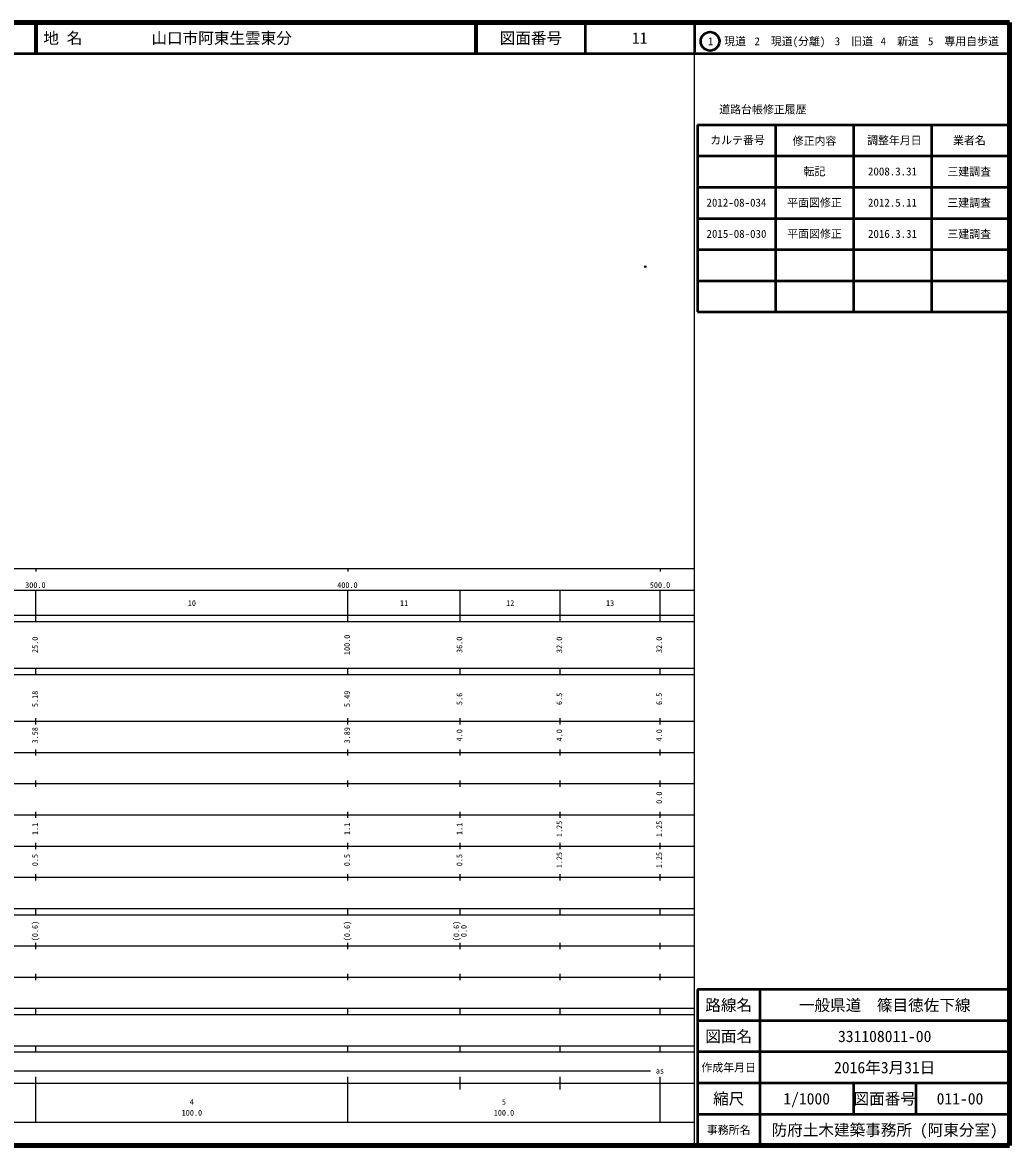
# Model space of a CAD drawing. Units: millimetres on the paper. Extents: x 40 to 680, y 20 to 380.
# Drawn here: x 363.7 to 680, y 20 to 380 of the extents above; entities that cross this region are included whole.
import ezdxf
from ezdxf.enums import TextEntityAlignment as Align

# ---------------------------------------------------------------- set-up
doc = ezdxf.new("R2010")
doc.units = ezdxf.units.MM
doc.header["$PDMODE"] = 32
doc.header["$PDSIZE"] = 0.5
doc.layers.add('M-OTRS', color=6, linetype='Continuous')
doc.layers.add('M-TTL-TXT', color=7, linetype='Continuous')
for name, color, linetype, lineweight in [('M-TTL', 2, 'Continuous', 140), ('M-TTL-BAND', 7, 'Continuous', 25), ('M-TTL-FRAM', 2, 'Continuous', 50), ('M-TTL-LINE', 7, 'Continuous', 50)]:
    doc.layers.add(name, color=color, linetype=linetype, lineweight=lineweight)
doc.styles.add('ＭＳ ゴシック', font='')
doc.styles.get('ＭＳ ゴシック').set_extended_font_data('MS Gothic')

msp = doc.modelspace()

# ---------------------------------------------------------------- linework, layer by layer
at = {"layer": 'M-OTRS'}
msp.add_point((563.29, 301.712), dxfattribs=at)
at = {"layer": 'M-TTL'}
for p, q in [((680, 380), (40, 380)), ((680, 20), (680, 380)), ((40, 20), (680, 20))]:
    msp.add_line(p, q, dxfattribs=at)
at = {"layer": 'M-TTL-BAND'}
for p, q in [((579, 20), (579, 370)), ((40, 205), (579, 205)), ((368, 205), (368, 204)), ((468, 205), (468, 204)), ((568, 205), (568, 204)), ((68, 198), (579, 198)), ((368, 188), (368, 198)), ((468, 188), (468, 198)), ((504, 188), (504, 198)), ((536, 188), (536, 198)), ((568, 188), (568, 198)), ((40, 190), (579, 190)), ((40, 188), (579, 188)), ((40, 173), (579, 173)), ((368, 171), (368, 173)), ((468, 171), (468, 173)), ((504, 171), (504, 173)), ((536, 171), (536, 173)), ((568, 171), (568, 173)), ((40, 171), (579, 171)), ((40, 156), (579, 156)), ((368, 155), (368, 157)), ((468, 155), (468, 157)), ((504, 155), (504, 157)), ((536, 155), (536, 157)), ((568, 155), (568, 157)), ((46, 146), (579, 146)), ((368, 145), (368, 147)), ((468, 145), (468, 147)), ((504, 145), (504, 147)), ((536, 145), (536, 147)), ((568, 145), (568, 147)), ((368, 135), (368, 137)), ((468, 135), (468, 137)), ((504, 135), (504, 137)), ((536, 135), (536, 137)), ((568, 135), (568, 137)), ((52, 136), (579, 136)), ((46, 126), (579, 126)), ((368, 125), (368, 127)), ((468, 125), (468, 127)), ((504, 125), (504, 127)), ((536, 125), (536, 127)), ((568, 125), (568, 127)), ((52, 116), (579, 116)), ((368, 115), (368, 117)), ((468, 115), (468, 117)), ((504, 115), (504, 117)), ((536, 115), (536, 117)), ((568, 115), (568, 117)), ((46, 106), (579, 106)), ((368, 105), (368, 107)), ((468, 105), (468, 107)), ((504, 105), (504, 107)), ((536, 105), (536, 107)), ((568, 105), (568, 107)), ((40, 96), (579, 96)), ((40, 94), (579, 94)), ((368, 94), (368, 96)), ((468, 94), (468, 96)), ((504, 94), (504, 96)), ((536, 94), (536, 96)), ((568, 94), (568, 96)), ((49, 84), (579, 84)), ((368, 83), (368, 85)), ((468, 83), (468, 85)), ((504, 83), (504, 85)), ((536, 83), (536, 85)), ((568, 83), (568, 85)), ((40, 74), (579, 74)), ((368, 73), (368, 75)), ((468, 73), (468, 75)), ((504, 73), (504, 75)), ((536, 73), (536, 75)), ((568, 73), (568, 75)), ((40, 64), (579, 64)), ((40, 62), (579, 62)), ((368, 62), (368, 64)), ((468, 62), (468, 64)), ((504, 62), (504, 64)), ((536, 62), (536, 64)), ((568, 62), (568, 64)), ((40, 52), (579, 52)), ((368, 50), (368, 52)), ((468, 50), (468, 52)), ((504, 50), (504, 52)), ((536, 50), (536, 52)), ((568, 50), (568, 52)), ((40, 50), (579, 50)), ((71, 44), (565, 44)), ((40, 40), (579, 40)), ((368, 27.5), (368, 42)), ((468, 27.5), (468, 42)), ((504, 38), (504, 42)), ((536, 38), (536, 42)), ((568, 27.5), (568, 42)), ((68, 27.5), (579, 27.5))]:
    msp.add_line(p, q, dxfattribs=at)
at = {"layer": 'M-TTL-FRAM'}
for p, q in [((580, 347.197), (580, 287.197)), ((580, 347.197), (680, 347.197)), ((580, 287.197), (680, 287.197)), ((680, 70), (580, 70)), ((580, 70), (580, 20))]:
    msp.add_line(p, q, dxfattribs=at)
at = {"layer": 'M-TTL-LINE'}
for p, q in [((367.75, 380), (367.75, 370)), ((368.25, 380), (368.25, 370)), ((508.747, 380), (508.747, 370)), ((509.247, 380), (509.247, 370)), ((543.997, 380), (543.997, 370)), ((579, 380), (579, 370)), ((40, 370), (680, 370)), ((605, 347.197), (605, 287.197)), ((630, 347.197), (630, 287.197)), ((655, 347.197), (655, 287.197)), ((580, 337.197), (680, 337.197)), ((580, 327.197), (680, 327.197)), ((580, 317.197), (680, 317.197)), ((580, 307.197), (680, 307.197)), ((580, 297.197), (680, 297.197)), ((600, 70), (600, 20)), ((680, 60), (580, 60)), ((680, 50), (580, 50)), ((680, 40), (580, 40)), ((630, 40), (630, 30)), ((650, 40), (650, 30)), ((680, 30), (580, 30))]:
    msp.add_line(p, q, dxfattribs=at)
msp.add_circle((584.031, 373.958), 3, dxfattribs=at)

# ---------------------------------------------------------------- texts
at = {"layer": 'M-TTL-BAND', "style": 'ＭＳ ゴシック'}
for s, p in [('300.0', (367.844, 198.195)), ('400.0', (467.844, 198.195)), ('500.0', (568, 198.195)), ('10', (418, 192.405)), ('11', (486, 192.405)), ('12', (520, 192.405)), ('13', (552, 192.405)), ('as', (568, 42.5)), ('4', (418, 32.523)), ('5', (518, 32.523)), ('100.0', (418, 29.033)), ('100.0', (518, 29.033))]:
    msp.add_text(s, height=1.833, dxfattribs=at).set_placement(p, align=Align.BOTTOM_CENTER)
for s, p in [('25.0', (369.193, 180.5)), ('100.0', (469.193, 180.5)), ('36.0', (505.193, 180.5)), ('32.0', (537.193, 180.5)), ('32.0', (569.193, 180.5)), ('5.18', (369.193, 163.174)), ('5.49', (469.193, 163.174)), ('5.6', (505.193, 163.174)), ('6.5', (537.193, 163.174)), ('6.5', (569.193, 163.174)), ('3.58', (369.193, 151.5)), ('3.89', (469.193, 151.5)), ('4.0', (505.193, 151.5)), ('4.0', (537.193, 151.5)), ('4.0', (569.193, 151.5)), ('0.0', (569.193, 131.5)), ('1.1', (369.193, 121.5)), ('1.1', (469.193, 121.5)), ('1.1', (505.193, 121.5)), ('1.25', (537.193, 121.5)), ('1.25', (569.193, 121.5)), ('0.5', (369.193, 111.5)), ('0.5', (469.193, 111.5)), ('0.5', (505.193, 111.5)), ('1.25', (537.193, 111.5)), ('1.25', (569.193, 111.5)), ('(0.6)', (369.193, 88.764)), ('(0.6)', (469.193, 88.764)), ('(0.6)', (504.193, 88.764)), ('0.0', (506.563, 88.764))]:
    msp.add_text(s, height=1.833, rotation=90, dxfattribs=at).set_placement(p, align=Align.BOTTOM_CENTER)
at = {"layer": 'M-TTL-TXT', "style": 'ＭＳ ゴシック'}
for s, p in [('地 名', (370.38, 375)), ('山口市阿東生雲東分', (405.024, 375))]:
    msp.add_text(s, height=3.666, dxfattribs=at).set_placement(p, align=Align.MIDDLE_LEFT)
for s, height, p in [('図面番号', 3.666, (526.622, 375)), ('11', 3.666, (561.497, 375)), ('1\u3000現道', 2.566, (589.448, 373.958)), ('2\u3000現道(分離)', 2.566, (609.619, 373.958)), ('3\u3000旧道', 2.566, (630.121, 373.958)), ('4\u3000新道', 2.566, (644.824, 373.958)), ('5\u3000専用自歩道', 2.566, (665.228, 373.958)), ('道路台帳修正履歴', 2.566, (600.968, 352.113)), ('カルテ番号', 2.566, (592.839, 342.277)), ('修正内容', 2.566, (617.509, 342.023)), ('調整年月日', 2.566, (643.089, 342.197)), ('業者名', 2.566, (667.134, 342.197)), ('転記', 2.566, (617.5, 332.245)), ('2008.3.31', 2.566, (642.5, 332.245)), ('三建調査', 2.566, (667.077, 332.189)), ('2012-08-034', 2.566, (592.5, 322.245)), ('平面図修正', 2.566, (617.5, 322.245)), ('2012.5.11', 2.566, (642.5, 322.245)), ('三建調査', 2.566, (667.077, 322.189)), ('2015-08-030', 2.566, (592.5, 312.245)), ('平面図修正', 2.566, (617.5, 312.245)), ('2016.3.31', 2.566, (642.5, 312.245)), ('三建調査', 2.566, (667.077, 312.189)), ('路線名', 3.666, (590, 65)), ('路線名', 3.666, (590, 65)), ('一般県道\u3000篠目徳佐下線', 3.666, (640, 65)), ('図面名', 3.666, (590, 55)), ('図面名', 3.666, (590, 55)), ('331108011-00', 3.666, (640, 55)), ('2016年3月31日', 3.666, (640, 45)), ('作成年月日', 2.566, (590, 45)), ('作成年月日', 2.566, (590, 45)), ('縮尺', 3.666, (590, 35)), ('縮尺', 3.666, (590, 35)), ('1/1000', 3.666, (615, 35)), ('図面番号', 3.666, (640, 35)), ('図面番号', 3.666, (640, 35)), ('011-00', 3.666, (664.125, 35)), ('事務所名', 2.566, (590, 25)), ('事務所名', 2.566, (590, 25)), ('防府土木建築事務所 (阿東分室)', 3.666, (640, 25))]:
    msp.add_text(s, height=height, dxfattribs=at).set_placement(p, align=Align.MIDDLE_CENTER)

doc.saveas('drawing.dxf')
